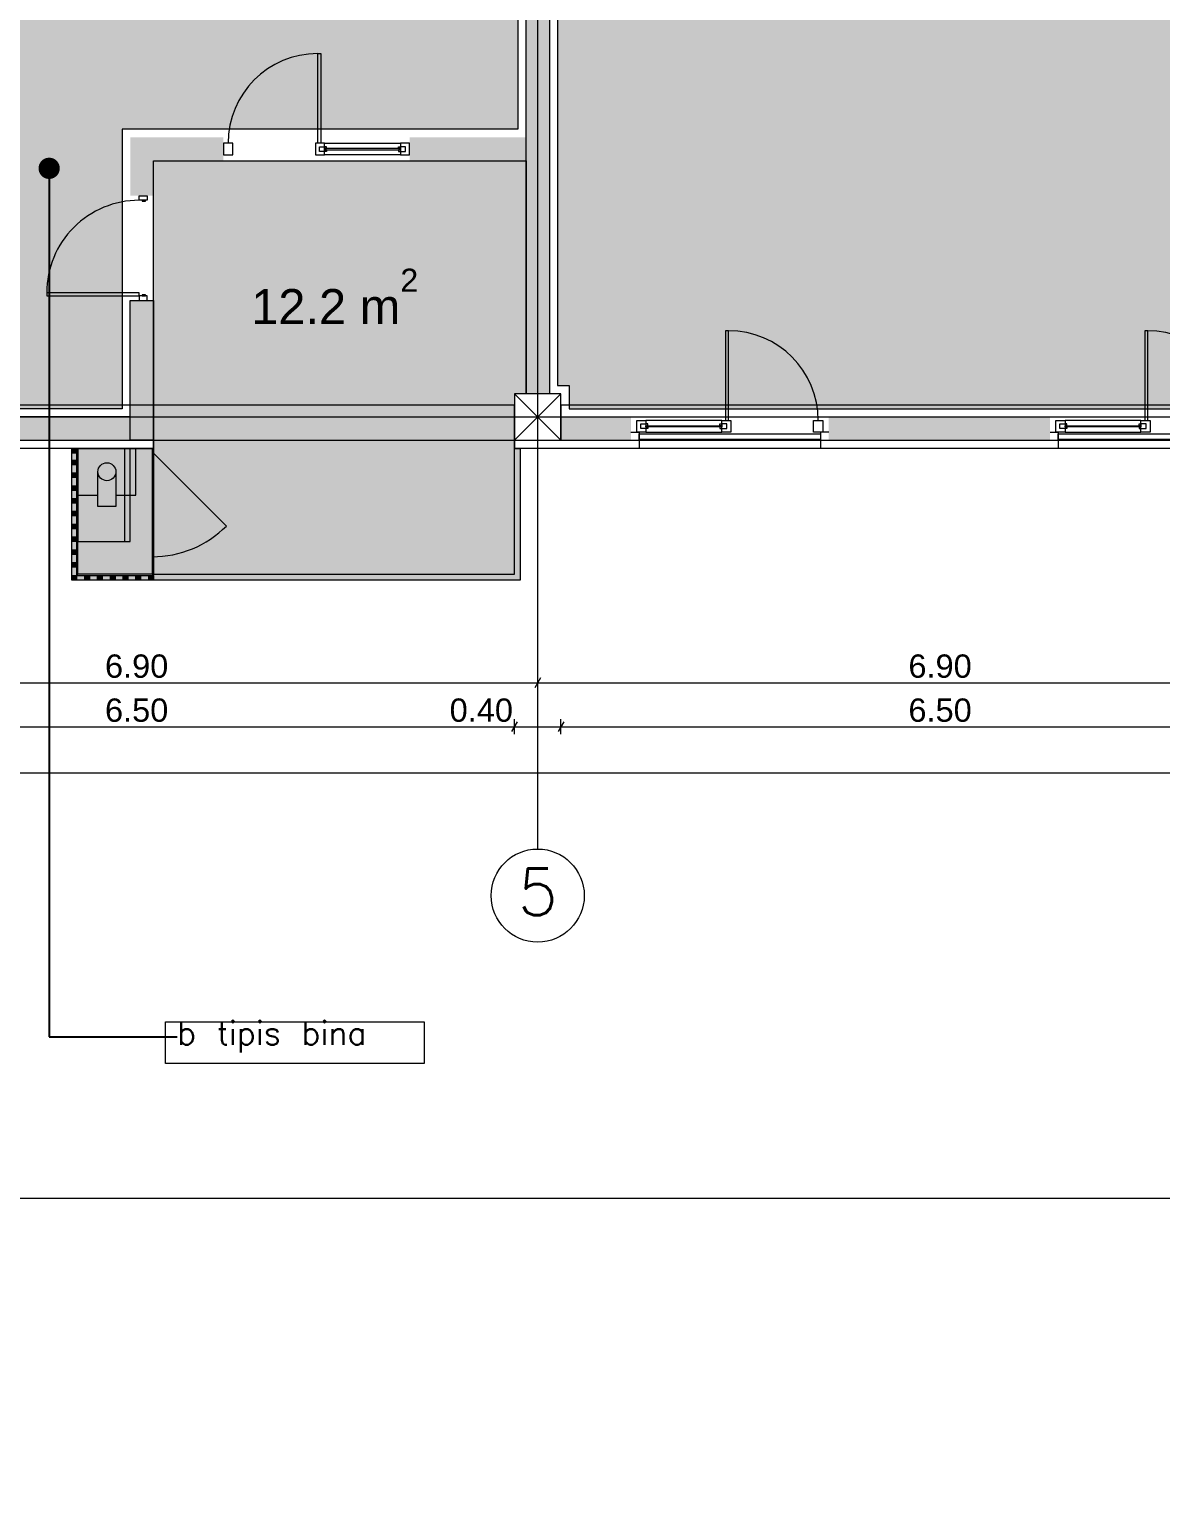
# Model space of a CAD drawing. Header units: millimetres. Extents: x 476244520 to 476657119, y 4620824743 to 4621446928.
# Drawn here: x 476413588 to 476423305, y 4621140540 to 4621153121 of the extents above; entities that cross this region are included whole.
import ezdxf

# ---------------------------------------------------------------- set-up
doc = ezdxf.new("R2010")
doc.units = ezdxf.units.MM
doc.header["$MEASUREMENT"] = 0
for name, color, linetype, lineweight in [('0_Pen_No__42_Pen_No__250_Pen_No__5', 5, 'Continuous', 0), ('2D Drafting - General_Pen_No__1_Pen_No__7', 7, 'Continuous', 0), ('2D Drafting - General_Pen_No__250_Pen_No__7_Pen_No__250', 7, 'Continuous', 0), ('2D Drafting - General_Pen_No__250_Pen_No__7_Pen_No__7', 7, 'Continuous', 0), ('2D Drafting - General_Pen_No__7_Pen_No__250', 7, 'Continuous', 0), ('2D Drafting - General_Pen_No__7_Pen_No__7_Pen_No__7', 7, 'Continuous', 0), ('Annotation - Text_Pen_No__7_Pen_No__5', 5, 'Continuous', 0), ('Doors_Pen_No__7_Pen_No__7_Pen_No__7', 7, 'Continuous', 0), ('G-Anno-Nplt_Pen_No__151', 151, 'Continuous', 0), ('G-Anno-Nplt_Pen_No__255', 255, 'Continuous', 0), ('G-Anno-Nplt_Pen_No__4', 7, 'Continuous', 0), ('G-Anno-Nplt_Pen_No__7', 7, 'Continuous', 0), ('gegmebi_Pen_No__1_Pen_No__7', 7, 'Continuous', 0), ('kar-panjara_Pen_No__7_Pen_No__7_Pen_No__7', 7, 'Continuous', 0), ('New_2D Drafting - General_Pen_No__250_Pen_No__7_Pen_No__255', 255, 'Continuous', 0), ('New_2D Drafting - General_Pen_No__2_Pen_No__250', 7, 'Continuous', 0), ('New_2D Drafting - General_Pen_No__30_Pen_No__9_Pen_No__9_Pen_No__255', 255, 'Continuous', 0), ('New_2D Drafting - General_Pen_No__30_Pen_No__9_Pen_No__9_Pen_No__7', 7, 'Continuous', 0), ('New_reg_nak_Pen_No__250', 7, 'Continuous', 0), ('New_reg_nak_Pen_No__7', 7, 'Continuous', 0), ('New_Structural - Bearing_Pen_No__1', 1, 'Continuous', 0), ('New_Structural - Bearing_Pen_No__250', 7, 'Continuous', 0), ('zoma_Pen_No__142', 142, 'Continuous', 0), ('zoma_Pen_No__5_Pen_No__5', 5, 'Continuous', 0)]:
    doc.layers.add(name, color=color, linetype=linetype, lineweight=lineweight)
doc.layers.add('zoma', color=7, linetype='Continuous')
doc.styles.add('GENERATED_STYLE_1', font='arial.ttf')
doc.styles.add('GENERATED_STYLE_2', font='arial.ttf')
doc.linetypes.add('Break', pattern='A,0,[1,A-4 бѓЎбѓђбѓ®бѓљбѓ\x98 - nikas1.Shx,S=15.679026,R=0,X=0,Y=0],-1975.557214,0', length=1975.557214)
doc.dimstyles.new('GENERATED_STYLE__1', dxfattribs={"dimtxt": 200, "dimasz": 64.421331, "dimexe": 0.18, "dimexo": 3, "dimgap": 0.09, "dimtad": 1, "dimtih": 1, "dimtoh": 1, "dimlfac": 0.001, "dimzin": 0, "dimdsep": 46, "dimtxsty": 'GENERATED_STYLE_2', "dimblk": 'ARROWHEAD_2', "dimblk1": 'ARROWHEAD_2', "dimblk2": 'ARROWHEAD_2', "dimcen": 0.09, "dimclrd": 142, "dimclre": 142, "dimclrt": 142, "dimadec": 0, "dimazin": 0, "dimtfac": 1, "dimtdec": 4, "dimtmove": 0, "dimatfit": 3, "dimfxl": 1, "dimtolj": 1, "dimtzin": 0, "dimarcsym": 0})
doc.dimstyles.new('GENERATED_STYLE__18', dxfattribs={"dimtxt": 0.18, "dimasz": 364.8, "dimexe": 0.18, "dimexo": 0.0625, "dimgap": 0.09, "dimtad": 0, "dimtih": 1, "dimtoh": 1, "dimdec": 4, "dimzin": 0, "dimdsep": 46, "dimcen": 0.09, "dimadec": 0, "dimazin": 0, "dimtfac": 1, "dimtdec": 4, "dimtmove": 0, "dimatfit": 3, "dimldrblk": 'ARROWHEAD_11', "dimfxl": 1, "dimtolj": 1, "dimtzin": 0, "dimarcsym": 0})
doc.dimstyles.new('GENERATED_STYLE__2', dxfattribs={"dimtxt": 200, "dimasz": 64.421331, "dimexe": 0.18, "dimexo": 3, "dimgap": 0.09, "dimtad": 1, "dimtih": 1, "dimtoh": 1, "dimlfac": 0.001, "dimzin": 0, "dimdsep": 46, "dimtxsty": 'GENERATED_STYLE_2', "dimblk": 'ARROWHEAD_2', "dimblk1": 'ARROWHEAD_2', "dimblk2": 'ARROWHEAD_2', "dimcen": 0.09, "dimclrd": 142, "dimclre": 142, "dimclrt": 142, "dimadec": 0, "dimazin": 0, "dimtfac": 1, "dimtdec": 4, "dimtmove": 2, "dimatfit": 3, "dimfxl": 1, "dimtolj": 1, "dimtzin": 0, "dimarcsym": 0})

# ---------------------------------------------------------------- blocks, each defined once
blk = doc.blocks.new('*D440', base_point=(476844527, 4621385791))
at = {"layer": 'zoma_Pen_No__142', "color": 142, "linetype": 'Continuous', "lineweight": 0, "transparency": 16777216}
for p, q in [((476411279, 4621127952), (476411230, 4621127868)), ((476411254, 4621127847), (476411254, 4621127974)), ((476411254, 4621127910), (476417754, 4621127910)), ((476417779, 4621127952), (476417730, 4621127868)), ((476417754, 4621127847), (476417754, 4621127974))]:
    blk.add_line(p, q, dxfattribs=at)
at = {"layer": 'zoma_Pen_No__142', "color": 142, "lineweight": 0, "transparency": 16777216, "char_height": 200, "attachment_point": 7, "style": 'GENERATED_STYLE_2'}
for s, insert in [('\\A1;{\\pql;\\fArial CYR|b0|i0|c204|p34;6.50}', (476414238, 4621127950)), ('\\A1;{\\pql;\\fArial CYR|b0|i0|c204|p34;0.40}', (476417198, 4621127950))]:
    blk.add_mtext(s, dxfattribs=dict(at, insert=insert))
blk = doc.blocks.new('ARROWHEAD_2')
at = {"color": 0, "linetype": 'Continuous', "lineweight": 0}
for p, q in [((0, 0), (-1, 0)), ((-0.38, -0.66), (0.38, 0.66))]:
    blk.add_line(p, q, dxfattribs=at)
blk = doc.blocks.new('*D441', base_point=(476844527, 4621385791))
at = {"layer": 'zoma_Pen_No__142', "color": 142, "linetype": 'Continuous', "lineweight": 0, "transparency": 16777216}
for p, q in [((476417779, 4621127952), (476417730, 4621127868)), ((476417754, 4621127847), (476417754, 4621127974)), ((476417754, 4621127910), (476418154, 4621127910)), ((476418179, 4621127952), (476418130, 4621127868)), ((476418154, 4621127847), (476418154, 4621127974))]:
    blk.add_line(p, q, dxfattribs=at)
blk = doc.blocks.new('*D442', base_point=(476844527, 4621385791))
at = {"layer": 'zoma_Pen_No__142', "color": 142, "linetype": 'Continuous', "lineweight": 0, "transparency": 16777216}
for p, q in [((476418179, 4621127952), (476418130, 4621127868)), ((476418154, 4621127847), (476418154, 4621127974)), ((476418154, 4621127910), (476424654, 4621127910)), ((476424679, 4621127952), (476424630, 4621127868)), ((476424654, 4621127847), (476424654, 4621127974))]:
    blk.add_line(p, q, dxfattribs=at)
at = {"layer": 'zoma_Pen_No__142', "color": 142, "lineweight": 0, "transparency": 16777216, "char_height": 200, "attachment_point": 7, "style": 'GENERATED_STYLE_2'}
for s, insert in [('\\A1;{\\pql;\\fArial CYR|b0|i0|c204|p34;6.50}', (476421138, 4621127950)), ('\\A1;{\\pql;\\fArial CYR|b0|i0|c204|p34;0.40}', (476424098, 4621127950))]:
    blk.add_mtext(s, dxfattribs=dict(at, insert=insert))
blk = doc.blocks.new('*D499', base_point=(476844527, 4621385791))
at = {"layer": 'zoma_Pen_No__142', "color": 142, "linetype": 'Continuous', "lineweight": 0, "transparency": 16777216}
for p, q in [((476411079, 4621147553), (476411030, 4621147468)), ((476411054, 4621147447), (476411054, 4621147574)), ((476411054, 4621147511), (476417954, 4621147511)), ((476417979, 4621147553), (476417930, 4621147468)), ((476417954, 4621147447), (476417954, 4621147574))]:
    blk.add_line(p, q, dxfattribs=at)
at = {"layer": 'zoma_Pen_No__142', "color": 142, "lineweight": 0, "transparency": 16777216, "insert": (476414238, 4621147551), "char_height": 200, "attachment_point": 7, "style": 'GENERATED_STYLE_2'}
blk.add_mtext('\\A1;{\\pql;\\fArial CYR|b0|i0|c204|p34;6.90}', dxfattribs=at)
blk = doc.blocks.new('*D500', base_point=(476844527, 4621385791))
at = {"layer": 'zoma_Pen_No__142', "color": 142, "linetype": 'Continuous', "lineweight": 0, "transparency": 16777216}
for p, q in [((476417979, 4621147553), (476417930, 4621147468)), ((476417954, 4621147447), (476417954, 4621147574)), ((476417954, 4621147511), (476424854, 4621147511)), ((476424879, 4621147553), (476424830, 4621147468)), ((476424854, 4621147447), (476424854, 4621147574))]:
    blk.add_line(p, q, dxfattribs=at)
at = {"layer": 'zoma_Pen_No__142', "color": 142, "lineweight": 0, "transparency": 16777216, "insert": (476421138, 4621147551), "char_height": 200, "attachment_point": 7, "style": 'GENERATED_STYLE_2'}
blk.add_mtext('\\A1;{\\pql;\\fArial CYR|b0|i0|c204|p34;6.90}', dxfattribs=at)
blk = doc.blocks.new('*D551', base_point=(476844527, 4621385791))
at = {"layer": 'zoma_Pen_No__142', "color": 142, "linetype": 'Continuous', "lineweight": 0, "transparency": 16777216}
for p, q in [((476411279, 4621147176), (476411230, 4621147091)), ((476411254, 4621147070), (476411254, 4621147197)), ((476411254, 4621147133), (476417754, 4621147133)), ((476417779, 4621147176), (476417730, 4621147091)), ((476417754, 4621147070), (476417754, 4621147197))]:
    blk.add_line(p, q, dxfattribs=at)
at = {"layer": 'zoma_Pen_No__142', "color": 142, "lineweight": 0, "transparency": 16777216, "char_height": 200, "attachment_point": 7, "style": 'GENERATED_STYLE_2'}
for s, insert in [('\\A1;{\\pql;\\fArial CYR|b0|i0|c204|p34;6.50}', (476414238, 4621147173)), ('\\A1;{\\pql;\\fArial CYR|b0|i0|c204|p34;0.40}', (476417198, 4621147173))]:
    blk.add_mtext(s, dxfattribs=dict(at, insert=insert))
blk = doc.blocks.new('*D552', base_point=(476844527, 4621385791))
at = {"layer": 'zoma_Pen_No__142', "color": 142, "linetype": 'Continuous', "lineweight": 0, "transparency": 16777216}
for p, q in [((476417779, 4621147176), (476417730, 4621147091)), ((476417754, 4621147070), (476417754, 4621147197)), ((476417754, 4621147133), (476418154, 4621147133)), ((476418179, 4621147176), (476418130, 4621147091)), ((476418154, 4621147070), (476418154, 4621147197))]:
    blk.add_line(p, q, dxfattribs=at)
blk = doc.blocks.new('*D553', base_point=(476844527, 4621385791))
at = {"layer": 'zoma_Pen_No__142', "color": 142, "linetype": 'Continuous', "lineweight": 0, "transparency": 16777216}
for p, q in [((476418179, 4621147176), (476418130, 4621147091)), ((476418154, 4621147070), (476418154, 4621147197)), ((476418154, 4621147133), (476424654, 4621147133)), ((476424679, 4621147176), (476424630, 4621147091)), ((476424654, 4621147070), (476424654, 4621147197))]:
    blk.add_line(p, q, dxfattribs=at)
at = {"layer": 'zoma_Pen_No__142', "color": 142, "lineweight": 0, "transparency": 16777216, "char_height": 200, "attachment_point": 7, "style": 'GENERATED_STYLE_2'}
for s, insert in [('\\A1;{\\pql;\\fArial CYR|b0|i0|c204|p34;6.50}', (476421138, 4621147173)), ('\\A1;{\\pql;\\fArial CYR|b0|i0|c204|p34;0.40}', (476424098, 4621147173))]:
    blk.add_mtext(s, dxfattribs=dict(at, insert=insert))
blk = doc.blocks.new('*D557', base_point=(476844527, 4621385791))
at = {"layer": 'zoma_Pen_No__142', "color": 142, "linetype": 'Continuous', "lineweight": 0, "transparency": 16777216}
for p, q in [((476390113, 4621146737), (476390154, 4621146737)), ((476390179, 4621146780), (476390130, 4621146695)), ((476390154, 4621146674), (476390154, 4621146801)), ((476390154, 4621146737), (476431954, 4621146737)), ((476431930, 4621146695), (476431979, 4621146780)), ((476431954, 4621146674), (476431954, 4621146801)), ((476431954, 4621146737), (476431996, 4621146737))]:
    blk.add_line(p, q, dxfattribs=at)
at = {"layer": 'zoma_Pen_No__142', "color": 142, "lineweight": 0, "transparency": 16777216, "insert": (476411278, 4621146777), "char_height": 200, "attachment_point": 7, "style": 'GENERATED_STYLE_2'}
blk.add_mtext('\\A1;{\\pql;\\fArial CYR|b0|i0|c204|p34;41.80}', dxfattribs=at)
blk = doc.blocks.new('ARROWHEAD_11')
at = {"color": 0, "linetype": 'Continuous', "lineweight": 0}
blk.add_line((0, 0), (-1, 0), dxfattribs=at)
at = {"color": 0, "linetype": 'Continuous', "lineweight": 0, "const_width": 0.25, "flags": 128}
blk.add_lwpolyline([(-0.125, 0, 1), (0.125, 0, 1)], format="xyb", close=True, dxfattribs=at)

msp = doc.modelspace()

# ---------------------------------------------------------------- hatches: boundary and pattern name
at = {"layer": '2D Drafting - General_Pen_No__250_Pen_No__7_Pen_No__7', "linetype": 'Continuous', "lineweight": 0}
for points in [[(476418054.207, 4621149992.829), (476417854.207, 4621149992.829), (476417854.207, 4621156492.829), (476418054.207, 4621156492.829)], [(476414454.207, 4621152192.829), (476414654.207, 4621152192.829), (476414654.207, 4621151692.825), (476414454.207, 4621151692.825)], [(476414654.207, 4621151992.829), (476414654.207, 4621152192.829), (476415254.48, 4621152192.829), (476415254.48, 4621151992.829)], [(476416854.478, 4621151992.829), (476417854.207, 4621151992.829), (476417854.207, 4621152192.829), (476416854.478, 4621152192.829)], [(476414654.207, 4621150792.825), (476414654.207, 4621149592.769), (476414454.207, 4621149592.769), (476414454.207, 4621150792.825)], [(476413453.992, 4621149792.829), (476413453.992, 4621149592.769), (476414454.207, 4621149592.769), (476414454.207, 4621149792.829)], [(476418154.207, 4621149592.83), (476418154.207, 4621149792.83), (476418754.207, 4621149792.83), (476418754.207, 4621149592.83)], [(476420454.208, 4621149592.829), (476422354.217, 4621149592.829), (476422354.217, 4621149792.776), (476420454.208, 4621149792.776)], [(476414004.204, 4621148442.858), (476414004.204, 4621149522.834), (476413994.204, 4621149522.834), (476413994.204, 4621148442.858)], [(476414654.204, 4621149522.829), (476414644.204, 4621149522.829), (476414644.204, 4621149492.829), (476414654.204, 4621149492.829)], [(476414654.204, 4621148592.829), (476414644.204, 4621148592.829), (476414644.204, 4621148442.88), (476414654.204, 4621148442.88)], [(476414654.109, 4621148442.858), (476413994.204, 4621148442.858), (476413994.204, 4621148432.858), (476414654.109, 4621148432.858)]]:
    msp.add_hatch(color=7, dxfattribs=at).paths.add_polyline_path(points)
at = {"layer": 'G-Anno-Nplt_Pen_No__151', "linetype": 'Continuous', "lineweight": 0, "true_color": 0x1f2f3f}
msp.add_hatch(color=169, dxfattribs=at).paths.add_polyline_path([(476417884.207, 4621166822.828), (476417884.207, 4621160462.829), (476417684.207, 4621160462.829), (476417684.207, 4621160162.828), (476417384.207, 4621160162.828), (476417384.207, 4621159301.81), (476417784.207, 4621159301.81), (476417784.207, 4621156962.828), (476417684.207, 4621156962.828), (476417684.207, 4621156422.829), (476417784.207, 4621156422.829), (476417784.207, 4621152262.771), (476414384.207, 4621152262.77), (476414384.207, 4621149862.77), (476411624.207, 4621149862.77), (476411624.207, 4621150662.958), (476411224.207, 4621150662.958), (476411224.207, 4621156422.829), (476411324.207, 4621156422.829), (476411324.207, 4621156962.829), (476411224.207, 4621156962.829), (476411224.207, 4621158250.12), (476411154.207, 4621158250.12), (476411154.207, 4621159992.829), (476411254.207, 4621159992.829), (476411254.207, 4621160242.829), (476411554.207, 4621160242.829), (476411554.207, 4621161263.847), (476411154.207, 4621161263.847), (476411154.207, 4621161866.098), (476411224.207, 4621161866.098), (476411224.207, 4621165922.832), (476414724.207, 4621165922.832), (476414724.207, 4621167022.829), (476417684.207, 4621167022.829), (476417684.207, 4621166822.828)])
h = msp.add_hatch(color=169, dxfattribs=at)
h.paths.add_polyline_path([(476418054.207, 4621155352.04), (476418124.207, 4621155352.04), (476418124.207, 4621150062.829), (476418224.207, 4621150062.829), (476418224.207, 4621149862.829), (476424584.207, 4621149862.829), (476424584.207, 4621150062.829), (476424784.207, 4621150062.829), (476424784.207, 4621151362.829), (476431684.207, 4621151362.829), (476431684.207, 4621156422.828), (476430614.019, 4621156422.828), (476430614.019, 4621156962.829), (476431684.207, 4621156962.829), (476431684.207, 4621159922.829), (476431484.207, 4621159922.829), (476431484.207, 4621160026.086), (476425124.207, 4621160026.086), (476425124.207, 4621159922.829), (476424824.137, 4621159922.829), (476424824.137, 4621159626.086), (476423994.019, 4621159626.086), (476423994.019, 4621160026.086), (476420800.56, 4621160026.086), (476420800.56, 4621160096.086), (476419044.395, 4621160096.086), (476419044.395, 4621159696.086), (476418054.207, 4621159696.086), (476418054.207, 4621156892.829), (476418154.207, 4621156892.829), (476418154.207, 4621156492.829), (476418054.207, 4621156492.829)])
h.paths.add_polyline_path([(476424654.207, 4621156492.829), (476425054.207, 4621156492.829), (476425054.207, 4621156892.829), (476424654.207, 4621156892.829)], flags=0)
at = {"layer": 'G-Anno-Nplt_Pen_No__255', "linetype": 'Continuous', "lineweight": 0, "true_color": 0x3f3f3f}
msp.add_hatch(color=250, dxfattribs=at).paths.add_polyline_path([(476417854.207, 4621151992.829), (476417854.207, 4621149992.829), (476417754.207, 4621149992.829), (476417754.207, 4621149522.829), (476417804.207, 4621149522.829), (476417804.207, 4621148392.841), (476413954.21, 4621148392.864), (476413954.21, 4621149522.829), (476414654.207, 4621149522.829), (476414654.207, 4621151992.829)])
at = {"layer": 'New_2D Drafting - General_Pen_No__250_Pen_No__7_Pen_No__255', "linetype": 'Continuous', "lineweight": 0}
for points in [[(476414004.207, 4621149522.834), (476414504.207, 4621149522.83), (476414504.203, 4621149122.834), (476414331.218, 4621149122.836), (476414331.217, 4621149022.833), (476414177.191, 4621149022.834), (476414177.192, 4621149122.837), (476414004.203, 4621149122.839)], [(476414004.207, 4621149522.834), (476414454.207, 4621149522.834), (476414454.207, 4621148722.834), (476414004.207, 4621148722.834)]]:
    msp.add_hatch(color=255, dxfattribs=at).paths.add_polyline_path(points)
at = {"layer": 'New_2D Drafting - General_Pen_No__30_Pen_No__9_Pen_No__9_Pen_No__255', "linetype": 'Continuous', "lineweight": 0}
for points in [[(476413954.21, 4621149522.829), (476413994.21, 4621149522.829), (476413994.21, 4621149482.829), (476413954.21, 4621149482.829)], [(476413954.21, 4621149422.864), (476413994.21, 4621149422.864), (476413994.21, 4621149382.864), (476413954.21, 4621149382.864)], [(476413954.21, 4621149312.864), (476413994.21, 4621149312.864), (476413994.21, 4621149272.864), (476413954.21, 4621149272.864)], [(476413954.21, 4621149202.864), (476413994.21, 4621149202.864), (476413994.21, 4621149162.864), (476413954.21, 4621149162.864)], [(476413954.21, 4621149092.864), (476413994.21, 4621149092.864), (476413994.21, 4621149052.864), (476413954.21, 4621149052.864)], [(476413954.21, 4621148982.864), (476413994.21, 4621148982.864), (476413994.21, 4621148942.864), (476413954.21, 4621148942.864)], [(476413954.21, 4621148872.864), (476413994.21, 4621148872.864), (476413994.21, 4621148832.864), (476413954.21, 4621148832.864)], [(476413954.21, 4621148762.864), (476413994.21, 4621148762.864), (476413994.21, 4621148722.864), (476413954.21, 4621148722.864)], [(476413954.21, 4621148652.864), (476413994.21, 4621148652.864), (476413994.21, 4621148612.864), (476413954.21, 4621148612.864)], [(476413954.21, 4621148542.864), (476413994.21, 4621148542.864), (476413994.21, 4621148502.864), (476413954.21, 4621148502.864)], [(476413954.204, 4621148392.864), (476413954.204, 4621148432.864), (476413994.204, 4621148432.864), (476413994.204, 4621148392.864)], [(476413954.21, 4621148432.864), (476413994.21, 4621148432.864), (476413994.21, 4621148392.864), (476413954.21, 4621148392.864)], [(476414064.204, 4621148392.864), (476414064.204, 4621148432.864), (476414104.204, 4621148432.864), (476414104.204, 4621148392.864)], [(476414174.204, 4621148392.864), (476414174.204, 4621148432.864), (476414214.204, 4621148432.864), (476414214.204, 4621148392.864)], [(476414284.204, 4621148392.864), (476414284.204, 4621148432.864), (476414324.204, 4621148432.864), (476414324.204, 4621148392.864)], [(476414394.204, 4621148392.864), (476414394.204, 4621148432.864), (476414434.204, 4621148432.864), (476414434.204, 4621148392.864)], [(476414504.204, 4621148392.864), (476414504.204, 4621148432.864), (476414544.204, 4621148432.864), (476414544.204, 4621148392.864)], [(476414614.204, 4621148392.864), (476414614.204, 4621148432.864), (476414654.204, 4621148432.864), (476414654.204, 4621148392.864)]]:
    msp.add_hatch(color=255, dxfattribs=at).paths.add_polyline_path(points)

# ---------------------------------------------------------------- linework, layer by layer
at = {"layer": '0_Pen_No__42_Pen_No__250_Pen_No__5', "color": 5, "linetype": 'Continuous', "lineweight": 0}
msp.add_circle((476417954.207, 4621145683.232), 400, dxfattribs=at)
msp.add_circle((476417954.207, 4621145683.232), 400, dxfattribs=at)
at = {"layer": '2D Drafting - General_Pen_No__1_Pen_No__7', "color": 7, "linetype": 'Continuous', "lineweight": 0}
for p, q in [((476418154.207, 4621149592.829), (476417754.207, 4621149992.829)), ((476417754.207, 4621149592.829), (476418154.207, 4621149992.829))]:
    msp.add_line(p, q, dxfattribs=at)
at = {"layer": '2D Drafting - General_Pen_No__1_Pen_No__7', "color": 7, "linetype": 'Continuous', "lineweight": 0, "flags": 128}
for points in [[(476411254.207, 4621149592.829), (476417754.207, 4621149592.829), (476417754.207, 4621149892.829), (476411254.207, 4621149892.829)], [(476417754.207, 4621149592.829), (476418154.207, 4621149592.829), (476418154.207, 4621149992.829), (476417754.207, 4621149992.829)], [(476418154.207, 4621149592.829), (476424654.207, 4621149592.829), (476424654.207, 4621149892.829), (476418154.207, 4621149892.829)]]:
    msp.add_lwpolyline(points, close=True, dxfattribs=at)
at = {"layer": '2D Drafting - General_Pen_No__250_Pen_No__7_Pen_No__250', "color": 7, "linetype": 'Continuous', "lineweight": 0, "flags": 128}
for points in [[(476418054.207, 4621149992.829), (476417854.207, 4621149992.829), (476417854.207, 4621156492.829), (476418054.207, 4621156492.829)], [(476414654.207, 4621150792.825), (476414654.207, 4621149592.769), (476414454.207, 4621149592.769), (476414454.207, 4621150792.825)], [(476413453.992, 4621149792.829), (476413453.992, 4621149592.769), (476414454.207, 4621149592.769), (476414454.207, 4621149792.829)], [(476414004.204, 4621148442.858), (476414004.204, 4621149522.834), (476413994.204, 4621149522.834), (476413994.204, 4621148442.858)], [(476414654.204, 4621149522.829), (476414644.204, 4621149522.829), (476414644.204, 4621149492.829), (476414654.204, 4621149492.829)], [(476414654.204, 4621148592.829), (476414644.204, 4621148592.829), (476414644.204, 4621148442.88), (476414654.204, 4621148442.88)], [(476414654.109, 4621148442.858), (476413994.204, 4621148442.858), (476413994.204, 4621148432.858), (476414654.109, 4621148432.858)]]:
    msp.add_lwpolyline(points, close=True, dxfattribs=at)
at = {"layer": '2D Drafting - General_Pen_No__7_Pen_No__250', "color": 7, "linetype": 'Continuous', "lineweight": 0, "flags": 128}
for points in [[(476418754.207, 4621149662.944), (476418824.222, 4621149662.944), (476418824.221, 4621149522.868)], [(476420454.208, 4621149662.995), (476420384.193, 4621149662.996), (476420384.199, 4621149522.868)], [(476422354.217, 4621149663.101), (476422424.232, 4621149663.1), (476422424.231, 4621149523.024)]]:
    msp.add_lwpolyline(points, dxfattribs=at)
at = {"layer": '2D Drafting - General_Pen_No__7_Pen_No__7_Pen_No__7', "color": 7, "linetype": 'Continuous', "lineweight": 0, "flags": 128}
for points in [[(476416774.474, 4621152042.747), (476416124.474, 4621152042.776), (476416124.478, 4621152142.715), (476416774.478, 4621152142.686)], [(476418884.195, 4621149662.948), (476419534.195, 4621149662.977), (476419534.19, 4621149762.916), (476418884.19, 4621149762.888)], [(476422484.204, 4621149663.104), (476423134.204, 4621149663.133), (476423134.2, 4621149763.072), (476422484.2, 4621149763.043)]]:
    msp.add_lwpolyline(points, close=True, dxfattribs=at)
at = {"layer": '2D Drafting - General_Pen_No__7_Pen_No__7_Pen_No__7', "color": 7, "linetype": 'Continuous', "lineweight": 0}
for centre, radius, start, end in [((476416064.789, 4621152142.728), 770.311, 89.9974687, 179.994289), ((476414531.783, 4621150859.003), 794.311, 89.9998034, 180.0014849), ((476419593.879, 4621149762.929), 770.311, 0.005711, 90.0025313), ((476423193.889, 4621149763.085), 770.311, 0.005711, 90.0025313)]:
    msp.add_arc(centre, radius, start, end, dxfattribs=at)
at = {"layer": 'Doors_Pen_No__7_Pen_No__7_Pen_No__7', "color": 7, "linetype": 'Continuous', "lineweight": 0, "flags": 128}
for points in [[(476416091.456, 4621152142.727), (476416064.789, 4621152142.728), (476416064.823, 4621152913.039), (476416091.49, 4621152913.038)], [(476414599.518, 4621151692.827), (476414599.519, 4621151653.316), (476414531.786, 4621151653.314), (476414531.785, 4621151692.825)], [(476414585.119, 4621151644.427), (476414585.119, 4621151653.316), (476414558.452, 4621151653.315), (476414558.453, 4621151644.426)], [(476414531.784, 4621150832.337), (476414531.783, 4621150859.003), (476413737.472, 4621150858.983), (476413737.472, 4621150832.316)], [(476414599.518, 4621150792.827), (476414599.517, 4621150832.338), (476414531.784, 4621150832.337), (476414531.785, 4621150792.825)], [(476414585.117, 4621150832.338), (476414585.117, 4621150841.227), (476414558.45, 4621150841.226), (476414558.45, 4621150832.337)], [(476419567.212, 4621149762.928), (476419593.879, 4621149762.929), (476419593.845, 4621150533.24), (476419567.178, 4621150533.239)], [(476423167.222, 4621149763.084), (476423193.889, 4621149763.085), (476423193.855, 4621150533.396), (476423167.188, 4621150533.395)]]:
    msp.add_lwpolyline(points, close=True, dxfattribs=at)
at = {"layer": 'G-Anno-Nplt_Pen_No__4', "color": 7, "linetype": 'Continuous', "lineweight": 0, "flags": 128}
for points in [[(476423994.019, 4621160026.086), (476420800.56, 4621160026.086), (476420800.56, 4621160096.086), (476419044.395, 4621160096.086), (476419044.395, 4621159696.086), (476418054.207, 4621159696.086), (476418054.207, 4621156892.829), (476418154.207, 4621156892.829), (476418154.207, 4621156492.829), (476418054.207, 4621156492.829), (476418054.207, 4621155352.04), (476418124.207, 4621155352.04), (476418124.207, 4621150062.829), (476418224.207, 4621150062.829), (476418224.207, 4621149862.829), (476424584.207, 4621149862.829)], [(476417784.207, 4621156422.829), (476417784.207, 4621152262.771), (476414384.207, 4621152262.77), (476414384.207, 4621149862.77), (476411624.207, 4621149862.77), (476411624.207, 4621150662.958), (476411224.207, 4621150662.958), (476411224.207, 4621156422.829)]]:
    msp.add_lwpolyline(points, dxfattribs=at)
msp.add_lwpolyline([(476417854.207, 4621151992.829), (476417854.207, 4621149992.829), (476417754.207, 4621149992.829), (476417754.207, 4621149522.829), (476417804.207, 4621149522.829), (476417804.207, 4621148392.841), (476413954.21, 4621148392.864), (476413954.21, 4621149522.829), (476414654.207, 4621149522.829), (476414654.207, 4621151992.829)], close=True, dxfattribs=at)
at = {"layer": 'gegmebi_Pen_No__1_Pen_No__7', "color": 7, "linetype": 'Continuous', "lineweight": 0, "flags": 128}
for points in [[(476414331.218, 4621149122.836), (476414504.203, 4621149122.834), (476414504.207, 4621149522.83), (476414004.207, 4621149522.834), (476414004.203, 4621149122.839), (476414177.192, 4621149122.837)], [(476414331.22, 4621149322.834), (476414331.217, 4621149022.833), (476414177.191, 4621149022.834), (476414177.194, 4621149322.836)]]:
    msp.add_lwpolyline(points, dxfattribs=at)
at = {"layer": 'kar-panjara_Pen_No__7_Pen_No__7_Pen_No__7', "color": 7, "linetype": 'Continuous', "lineweight": 0, "flags": 128}
for points in [[(476415254.474, 4621152042.796), (476415334.474, 4621152042.793), (476415334.478, 4621152142.793), (476415254.478, 4621152142.796)], [(476416044.474, 4621152042.719), (476416124.474, 4621152042.715), (476416124.478, 4621152142.715), (476416044.478, 4621152142.719)], [(476416774.474, 4621152042.747), (476416854.474, 4621152042.744), (476416854.478, 4621152142.744), (476416774.478, 4621152142.747)], [(476416079.477, 4621152112.717), (476416124.477, 4621152112.715), (476416124.476, 4621152097.715), (476416124.476, 4621152087.715), (476416139.476, 4621152087.715), (476416139.475, 4621152072.715), (476416079.475, 4621152072.717)], [(476416139.477, 4621152112.715), (476416124.477, 4621152112.715), (476416124.476, 4621152097.715), (476416139.476, 4621152097.715)], [(476416774.476, 4621152097.686), (476416124.476, 4621152097.715), (476416124.476, 4621152087.715), (476416774.476, 4621152087.686)], [(476416819.477, 4621152112.684), (476416774.477, 4621152112.686), (476416774.476, 4621152097.686), (476416774.476, 4621152087.686), (476416759.476, 4621152087.687), (476416759.475, 4621152072.687), (476416819.475, 4621152072.684)], [(476416759.477, 4621152112.687), (476416774.477, 4621152112.686), (476416774.476, 4621152097.686), (476416759.476, 4621152097.687)], [(476418884.195, 4621149662.948), (476418804.195, 4621149662.945), (476418804.19, 4621149762.945), (476418884.19, 4621149762.948)], [(476419614.195, 4621149662.92), (476419534.195, 4621149662.916), (476419534.19, 4621149762.916), (476419614.19, 4621149762.92)], [(476420404.195, 4621149662.997), (476420324.195, 4621149662.994), (476420324.19, 4621149762.994), (476420404.19, 4621149762.997)], [(476422484.204, 4621149663.104), (476422404.204, 4621149663.1), (476422404.2, 4621149763.1), (476422484.2, 4621149763.104)], [(476423214.204, 4621149663.075), (476423134.204, 4621149663.072), (476423134.2, 4621149763.072), (476423214.2, 4621149763.075)], [(476418839.192, 4621149732.886), (476418884.192, 4621149732.888), (476418884.192, 4621149717.888), (476418884.193, 4621149707.888), (476418899.193, 4621149707.888), (476418899.193, 4621149692.888), (476418839.193, 4621149692.886)], [(476418899.192, 4621149732.888), (476418884.192, 4621149732.888), (476418884.192, 4621149717.888), (476418899.192, 4621149717.888)], [(476418884.192, 4621149717.888), (476419534.192, 4621149717.916), (476419534.193, 4621149707.916), (476418884.193, 4621149707.888)], [(476419519.192, 4621149732.916), (476419534.192, 4621149732.916), (476419534.192, 4621149717.916), (476419519.192, 4621149717.916)], [(476419579.192, 4621149732.918), (476419534.192, 4621149732.916), (476419534.192, 4621149717.916), (476419534.193, 4621149707.916), (476419519.193, 4621149707.916), (476419519.193, 4621149692.916), (476419579.193, 4621149692.918)], [(476422439.201, 4621149733.041), (476422484.201, 4621149733.043), (476422484.202, 4621149718.043), (476422484.202, 4621149708.043), (476422499.202, 4621149708.044), (476422499.203, 4621149693.044), (476422439.203, 4621149693.041)], [(476422499.201, 4621149733.044), (476422484.201, 4621149733.043), (476422484.202, 4621149718.043), (476422499.202, 4621149718.044)], [(476422484.202, 4621149718.043), (476423134.202, 4621149718.072), (476423134.202, 4621149708.072), (476422484.202, 4621149708.043)], [(476423119.201, 4621149733.071), (476423134.201, 4621149733.072), (476423134.202, 4621149718.072), (476423119.202, 4621149718.071)], [(476423179.201, 4621149733.074), (476423134.201, 4621149733.072), (476423134.202, 4621149718.072), (476423134.202, 4621149708.072), (476423119.202, 4621149708.071), (476423119.203, 4621149693.071), (476423179.203, 4621149693.074)]]:
    msp.add_lwpolyline(points, close=True, dxfattribs=at)
at = {"layer": 'New_2D Drafting - General_Pen_No__2_Pen_No__250', "color": 7, "linetype": 'Continuous', "lineweight": 0, "flags": 128}
msp.add_lwpolyline([(476414758.377, 4621144600.747), (476416978.382, 4621144600.747), (476416978.382, 4621144241.371), (476414758.377, 4621144241.371)], close=True, dxfattribs=at)
at = {"layer": 'New_2D Drafting - General_Pen_No__30_Pen_No__9_Pen_No__9_Pen_No__7', "color": 7, "linetype": 'Continuous', "lineweight": 0, "flags": 128}
for points in [[(476413954.21, 4621149522.829), (476413994.21, 4621149522.829), (476413994.21, 4621149482.829), (476413954.21, 4621149482.829)], [(476413954.21, 4621149422.864), (476413994.21, 4621149422.864), (476413994.21, 4621149382.864), (476413954.21, 4621149382.864)], [(476413954.21, 4621149312.864), (476413994.21, 4621149312.864), (476413994.21, 4621149272.864), (476413954.21, 4621149272.864)], [(476413954.21, 4621149202.864), (476413994.21, 4621149202.864), (476413994.21, 4621149162.864), (476413954.21, 4621149162.864)], [(476413954.21, 4621149092.864), (476413994.21, 4621149092.864), (476413994.21, 4621149052.864), (476413954.21, 4621149052.864)], [(476413954.21, 4621148982.864), (476413994.21, 4621148982.864), (476413994.21, 4621148942.864), (476413954.21, 4621148942.864)], [(476413954.21, 4621148872.864), (476413994.21, 4621148872.864), (476413994.21, 4621148832.864), (476413954.21, 4621148832.864)], [(476413954.21, 4621148762.864), (476413994.21, 4621148762.864), (476413994.21, 4621148722.864), (476413954.21, 4621148722.864)], [(476413954.21, 4621148652.864), (476413994.21, 4621148652.864), (476413994.21, 4621148612.864), (476413954.21, 4621148612.864)], [(476413954.21, 4621148542.864), (476413994.21, 4621148542.864), (476413994.21, 4621148502.864), (476413954.21, 4621148502.864)], [(476413954.204, 4621148392.864), (476413954.204, 4621148432.864), (476413994.204, 4621148432.864), (476413994.204, 4621148392.864)], [(476413954.21, 4621148432.864), (476413994.21, 4621148432.864), (476413994.21, 4621148392.864), (476413954.21, 4621148392.864)], [(476414064.204, 4621148392.864), (476414064.204, 4621148432.864), (476414104.204, 4621148432.864), (476414104.204, 4621148392.864)], [(476414174.204, 4621148392.864), (476414174.204, 4621148432.864), (476414214.204, 4621148432.864), (476414214.204, 4621148392.864)], [(476414284.204, 4621148392.864), (476414284.204, 4621148432.864), (476414324.204, 4621148432.864), (476414324.204, 4621148392.864)], [(476414394.204, 4621148392.864), (476414394.204, 4621148432.864), (476414434.204, 4621148432.864), (476414434.204, 4621148392.864)], [(476414504.204, 4621148392.864), (476414504.204, 4621148432.864), (476414544.204, 4621148432.864), (476414544.204, 4621148392.864)], [(476414614.204, 4621148392.864), (476414614.204, 4621148432.864), (476414654.204, 4621148432.864), (476414654.204, 4621148392.864)]]:
    msp.add_lwpolyline(points, close=True, dxfattribs=at)
at = {"layer": 'New_reg_nak_Pen_No__250', "color": 7, "linetype": 'Continuous', "lineweight": 0}
for p, q in [((476414408.729, 4621148722.834), (476414408.729, 4621149522.834)), ((476414644.204, 4621149492.829), (476414644.204, 4621148592.829))]:
    msp.add_line(p, q, dxfattribs=at)
at = {"layer": 'New_reg_nak_Pen_No__250', "color": 7, "linetype": 'Continuous', "lineweight": 0, "flags": 128}
for points in [[(476420384.193, 4621149648.933), (476420384.193, 4621149598.985), (476418824.222, 4621149598.985), (476418824.222, 4621149648.933)], [(476423984.203, 4621149649.089), (476423984.203, 4621149599.142), (476422424.232, 4621149599.142), (476422424.232, 4621149649.089)], [(476414004.207, 4621149522.834), (476414004.207, 4621148722.834), (476414454.207, 4621148722.834), (476414454.207, 4621149522.834)]]:
    msp.add_lwpolyline(points, close=True, dxfattribs=at)
msp.add_lwpolyline([(476414654.207, 4621149592.829), (476414654.207, 4621148442.88), (476417754.207, 4621148442.88), (476417754.207, 4621149522.829), (476417804.207, 4621149522.829), (476417804.207, 4621148392.841), (476414654.207, 4621148392.872)], dxfattribs=at)
at = {"layer": 'New_reg_nak_Pen_No__250', "color": 7, "linetype": 'Continuous', "lineweight": 0}
msp.add_circle((476414254.207, 4621149322.834), 77.013, dxfattribs=at)
at = {"layer": 'New_reg_nak_Pen_No__7', "color": 7, "linetype": 'Continuous', "lineweight": 0, "flags": 128}
for points in [[(476414654.207, 4621149592.829), (476414654.207, 4621149522.829), (476407454.207, 4621149522.829), (476407454.207, 4621149592.829)], [(476425054.207, 4621149592.829), (476425054.207, 4621149522.829), (476417754.207, 4621149522.829), (476417754.207, 4621149592.829)]]:
    msp.add_lwpolyline(points, dxfattribs=at)
at = {"layer": 'New_Structural - Bearing_Pen_No__1', "color": 1, "linetype": 'Break', "lineweight": 0}
msp.add_line((476374220.452, 4621143086.215), (476442354.006, 4621143086.215), dxfattribs=at)
at = {"layer": 'New_Structural - Bearing_Pen_No__250', "color": 7, "linetype": 'Continuous', "lineweight": 0}
msp.add_line((476414644.192, 4621149492.829), (476415280.591, 4621148856.43), dxfattribs=at)
msp.add_arc((476414644.204, 4621149492.818), 899.988, 270, 315, dxfattribs=at)
at = {"layer": 'zoma_Pen_No__5_Pen_No__5', "color": 5, "linetype": 'Continuous', "lineweight": 0}
for p, q in [((476417954.207, 4621146083.232), (476417954.207, 4621170794.038)), ((476386273.656, 4621149792.829), (476436160.037, 4621149792.829)), ((476386273.656, 4621149792.829), (476436160.037, 4621149792.829))]:
    msp.add_line(p, q, dxfattribs=at)

# ---------------------------------------------------------------- texts
at = {"layer": 'Annotation - Text_Pen_No__7_Pen_No__5', "color": 5, "linetype": 'Continuous', "lineweight": 0, "insert": (476417956.365, 4621145915.004), "char_height": 400, "attachment_point": 2}
msp.add_mtext('\\A1;{\\pqc;\\Ftxt.shx;5}', dxfattribs=at)
at = {"layer": 'G-Anno-Nplt_Pen_No__7', "color": 7, "lineweight": 0, "insert": (476415493.265, 4621150590.984), "char_height": 300, "attachment_point": 7, "style": 'GENERATED_STYLE_1'}
msp.add_mtext('{\\fArial|b0|i0|c0|p34;12.2 m{\\H0.66x;\\S2^  ;}}', dxfattribs=at)
at = {"layer": 'New_2D Drafting - General_Pen_No__2_Pen_No__250', "color": 7, "linetype": 'Continuous', "lineweight": 0, "insert": (476414858.377, 4621144469.485), "char_height": 200, "attachment_point": 4}
msp.add_mtext('\\A1;{\\pql;\\Ftxt.shx;b tipis bina}', dxfattribs=at)

# ---------------------------------------------------------------- dimensions: what is measured, and where the dimension line sits
at = {"layer": 'zoma', "color": 142, "linetype": 'Continuous', "lineweight": 0}
for base, p1, p2, dimstyle, picture, middle in [((476417754.207, 4621127910.11), (476411254.207, 4621161016.302), (476417754.207, 4621161016.302), 'GENERATED_STYLE__1', '*D440', (476414497.914, 4621128050.11)), ((476418154.207, 4621127910.11), (476417754.207, 4621161016.302), (476418154.207, 4621161016.302), 'GENERATED_STYLE__1', '*D441', (476417457.359, 4621128050.11)), ((476424654.207, 4621127910.11), (476418154.207, 4621161016.302), (476424654.207, 4621161016.302), 'GENERATED_STYLE__1', '*D442', (476421397.914, 4621128050.11)), ((476417954.207, 4621147510.657), (476411054.207, 4621149149.353), (476417954.207, 4621149149.353), 'GENERATED_STYLE__1', '*D499', (476414497.914, 4621147650.657)), ((476424854.207, 4621147510.657), (476417954.207, 4621149149.353), (476424854.207, 4621149149.353), 'GENERATED_STYLE__1', '*D500', (476421397.914, 4621147650.657)), ((476417754.207, 4621147133.461), (476411254.207, 4621148636.127), (476417754.207, 4621148636.127), 'GENERATED_STYLE__1', '*D551', (476414497.914, 4621147273.461)), ((476418154.207, 4621147133.461), (476417754.207, 4621148636.127), (476418154.207, 4621148636.127), 'GENERATED_STYLE__1', '*D552', (476417457.359, 4621147273.461)), ((476424654.207, 4621147133.461), (476418154.207, 4621148636.127), (476424654.207, 4621148636.127), 'GENERATED_STYLE__1', '*D553', (476421397.914, 4621147273.461)), ((476431954.207, 4621146737.479), (476390154.207, 4621148596.067), (476431954.207, 4621148596.067), 'GENERATED_STYLE__2', '*D557', (476411613.52, 4621146877.479))]:
    dim = msp.add_linear_dim(base=base, p1=p1, p2=p2, dimstyle=dimstyle, dxfattribs=at)
    dim.commit()
    dim.dimension.update_dxf_attribs({"geometry": picture, "text_midpoint": middle, "dimtype": 160})

# ---------------------------------------------------------------- leaders
at = {"layer": 'New_2D Drafting - General_Pen_No__2_Pen_No__250', "color": 7, "linetype": 'Continuous', "lineweight": 0, "annotation_type": 0, "has_hookline": 1, "hookline_direction": 0, "text_width": 1933.333}
msp.add_leader([(476413758.377, 4621151927.62), (476413758.377, 4621144469.485), (476414858.287, 4621144469.485)], dimstyle='GENERATED_STYLE__18', dxfattribs=at)

doc.saveas('drawing.dxf')
